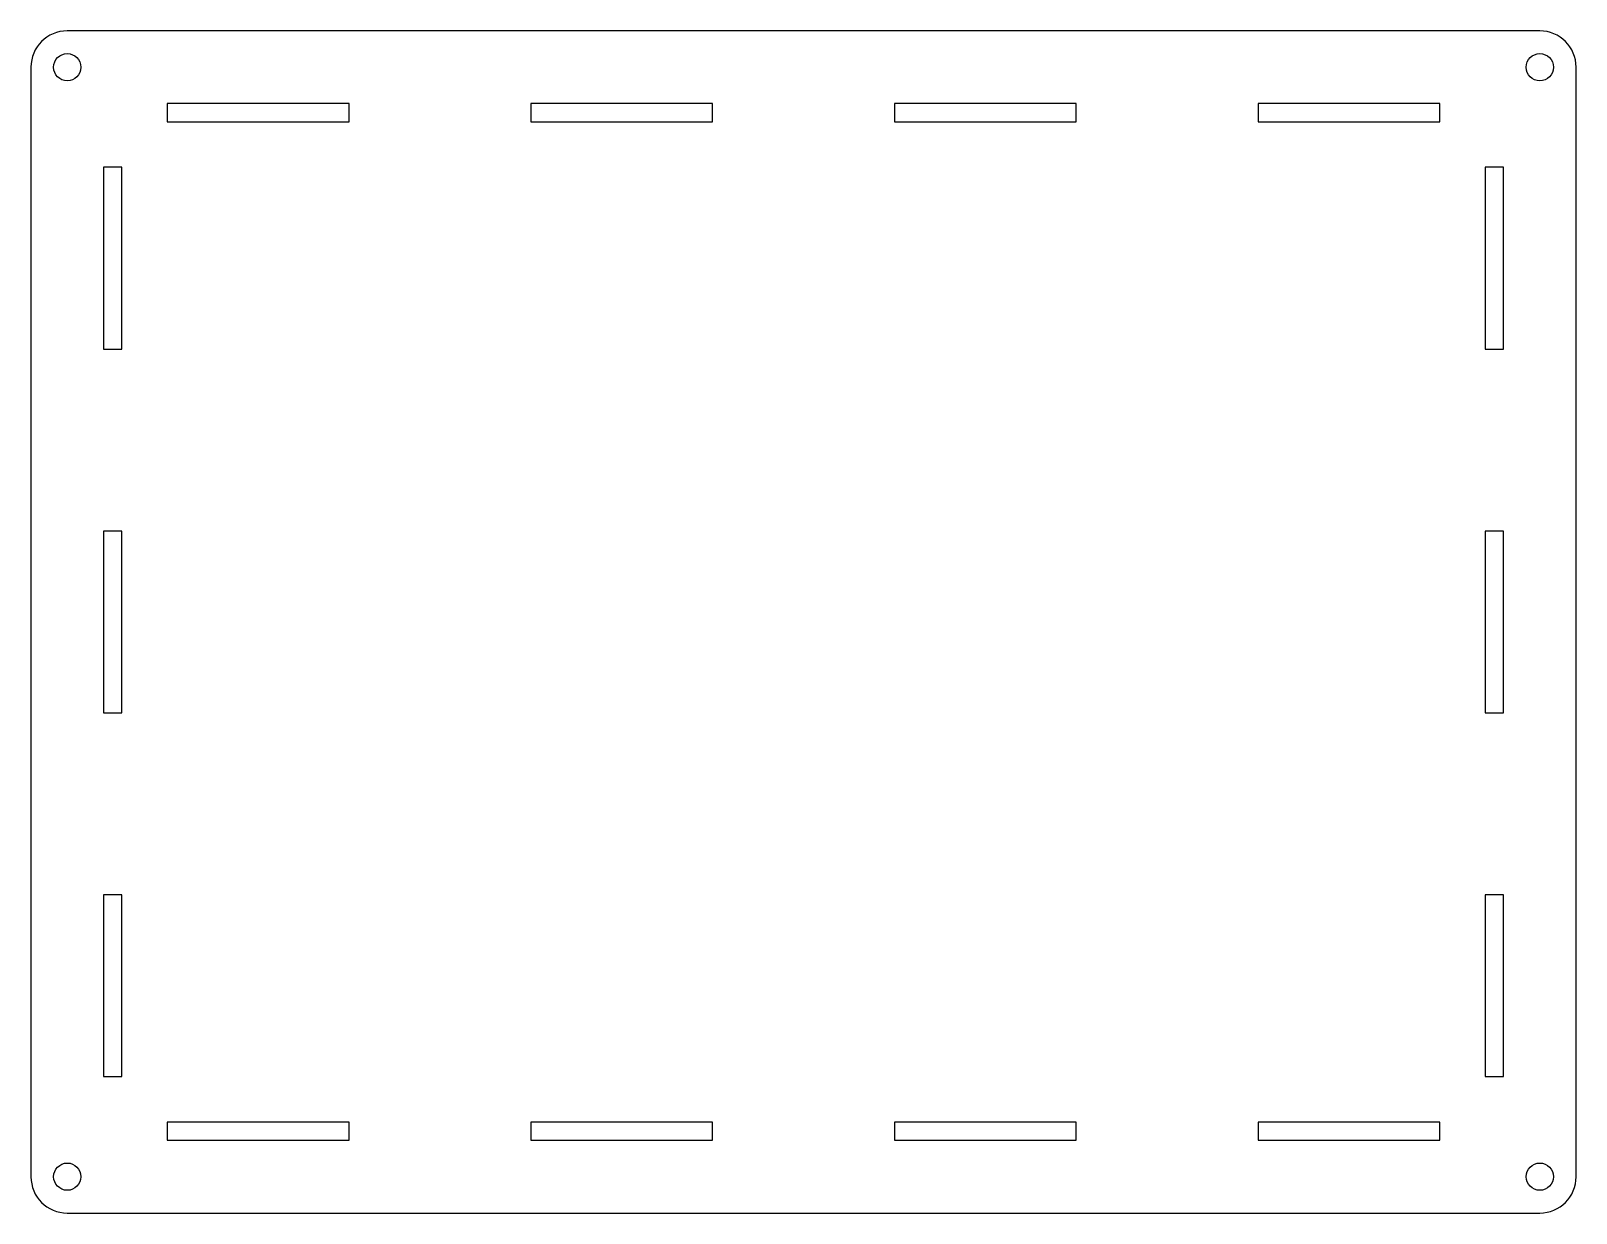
# Model space of a CAD drawing. Header units: millimetres. Extents: x -112 to 58, y -65 to 65.
import ezdxf

# ---------------------------------------------------------------- set-up
doc = ezdxf.new("R2010")
doc.units = ezdxf.units.MM

msp = doc.modelspace()

# ---------------------------------------------------------------- linework, layer by layer
at = {"color": 7, "linetype": 'Continuous', "lineweight": 25}
for p, q in [((54.16, 65.48), (-107.84, 65.48)), ((-111.84, 61.48), (-111.84, -60.52)), ((58.16, -60.52), (58.16, 61.48)), ((-96.84, 57.48), (-96.84, 55.48)), ((-76.84, 57.48), (-96.84, 57.48)), ((-76.84, 55.48), (-76.84, 57.48)), ((-56.84, 57.48), (-56.84, 55.48)), ((-36.84, 57.48), (-56.84, 57.48)), ((-36.84, 55.48), (-36.84, 57.48)), ((-16.84, 57.48), (-16.84, 55.48)), ((3.16, 57.48), (-16.84, 57.48)), ((3.16, 55.48), (3.16, 57.48)), ((23.16, 57.48), (23.16, 55.48)), ((43.16, 57.48), (23.16, 57.48)), ((43.16, 55.48), (43.16, 57.48)), ((-96.84, 55.48), (-76.84, 55.48)), ((-56.84, 55.48), (-36.84, 55.48)), ((-16.84, 55.48), (3.16, 55.48)), ((23.16, 55.48), (43.16, 55.48)), ((-103.84, 50.48), (-103.84, 30.48)), ((-101.84, 50.48), (-103.84, 50.48)), ((-101.84, 30.48), (-101.84, 50.48)), ((50.16, 50.48), (48.16, 50.48)), ((48.16, 50.48), (48.16, 30.48)), ((50.16, 30.48), (50.16, 50.48)), ((-103.84, 30.48), (-101.84, 30.48)), ((48.16, 30.48), (50.16, 30.48)), ((-101.84, 10.48), (-103.84, 10.48)), ((-103.84, 10.48), (-103.84, -9.52)), ((-101.84, -9.52), (-101.84, 10.48)), ((50.16, 10.48), (48.16, 10.48)), ((48.16, 10.48), (48.16, -9.52)), ((50.16, -9.52), (50.16, 10.48)), ((-103.84, -9.52), (-101.84, -9.52)), ((48.16, -9.52), (50.16, -9.52)), ((-101.84, -29.52), (-103.84, -29.52)), ((-103.84, -29.52), (-103.84, -49.52)), ((-101.84, -49.52), (-101.84, -29.52)), ((50.16, -29.52), (48.16, -29.52)), ((48.16, -29.52), (48.16, -49.52)), ((50.16, -49.52), (50.16, -29.52)), ((-103.84, -49.52), (-101.84, -49.52)), ((48.16, -49.52), (50.16, -49.52)), ((-76.84, -54.52), (-96.84, -54.52)), ((-96.84, -54.52), (-96.84, -56.52)), ((-76.84, -56.52), (-76.84, -54.52)), ((-36.84, -54.52), (-56.84, -54.52)), ((-56.84, -54.52), (-56.84, -56.52)), ((-36.84, -56.52), (-36.84, -54.52)), ((3.16, -54.52), (-16.84, -54.52)), ((-16.84, -54.52), (-16.84, -56.52)), ((3.16, -56.52), (3.16, -54.52)), ((43.16, -54.52), (23.16, -54.52)), ((23.16, -54.52), (23.16, -56.52)), ((43.16, -56.52), (43.16, -54.52)), ((-96.84, -56.52), (-76.84, -56.52)), ((-56.84, -56.52), (-36.84, -56.52)), ((-16.84, -56.52), (3.16, -56.52)), ((23.16, -56.52), (43.16, -56.52)), ((-107.84, -64.52), (54.16, -64.52))]:
    msp.add_line(p, q, dxfattribs=at)
for centre in [(-107.84, 61.48), (54.16, 61.48), (-107.84, -60.52), (54.16, -60.52)]:
    msp.add_circle(centre, 1.5, dxfattribs=at)
for centre, start, end in [((-107.84, 61.48), 90, 180), ((54.16, 61.48), 0, 90), ((-107.84, -60.52), 180, 270), ((54.16, -60.52), 270, 0)]:
    msp.add_arc(centre, 4, start, end, dxfattribs=at)

doc.saveas('drawing.dxf')
